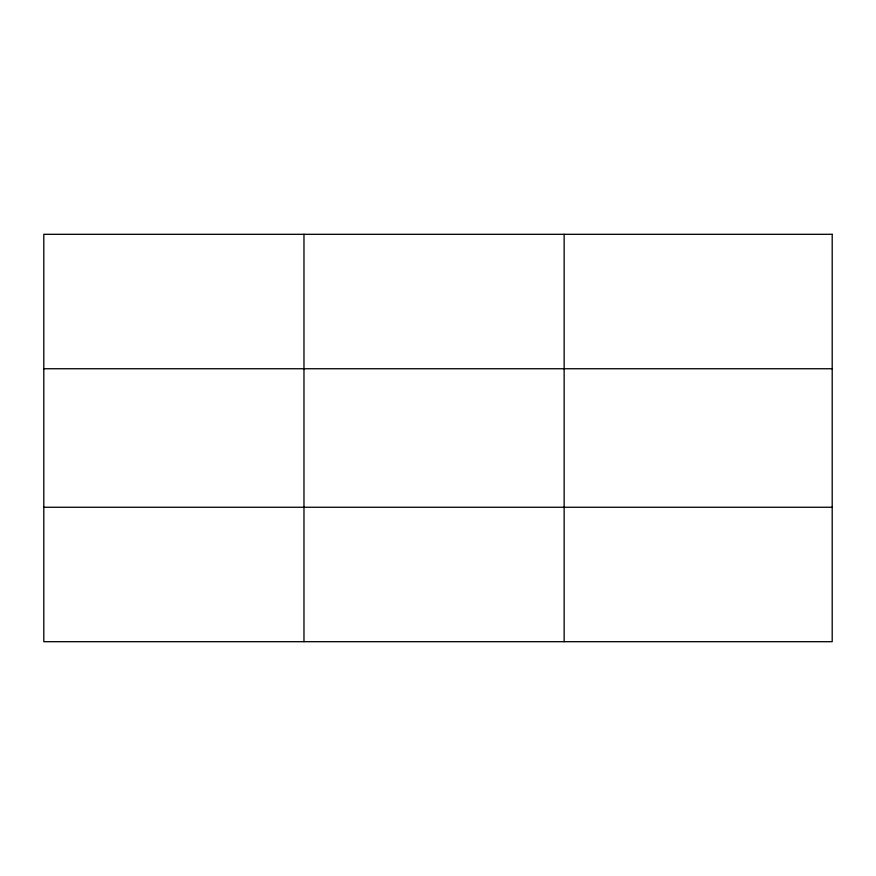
<?xml version="1.0" encoding="UTF-8"?>
<svg xmlns="http://www.w3.org/2000/svg" width="876" height="876" viewBox="0 0 876 876"><rect width="100%" height="100%" fill="white"/><g stroke="black" fill="none" stroke-linecap="round" stroke-linejoin="round"><path stroke-width="1.31" d="M303.972 234.308L303.972 641.692M564.144 234.308L564.144 641.692M43.8 368.741L832.2 368.741M43.8 507.259L832.2 507.259M832.2 234.308L832.2 641.692L43.8 641.692L43.8 234.308L832.2 234.308"/></g></svg>
